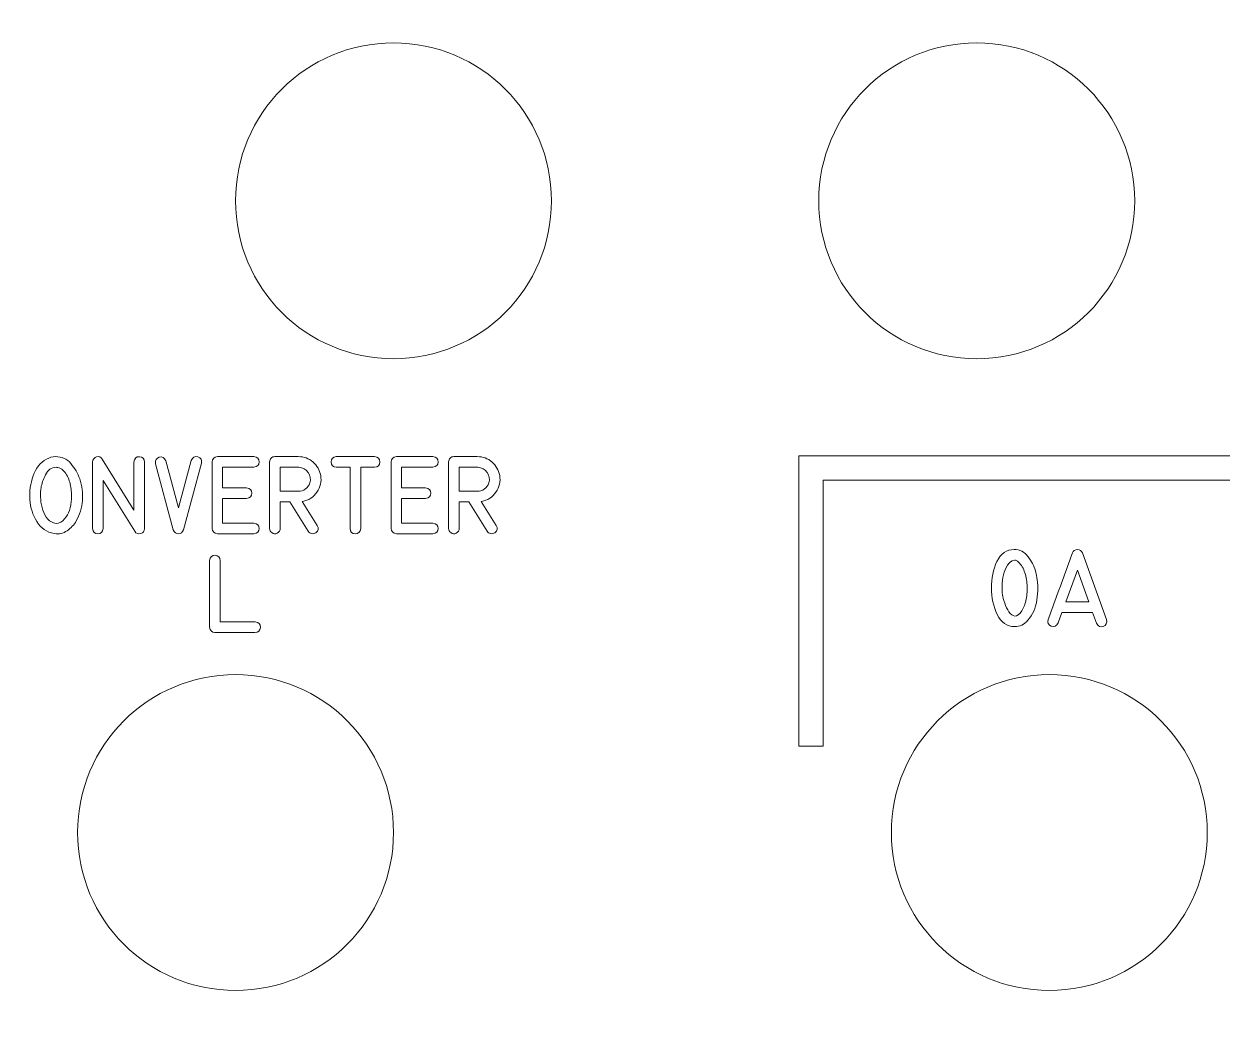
# Model space of a CAD drawing. Header units: millimetres. Extents: x -72 to 72, y -123 to 123.
# Drawn here: x -39.21 to 10.09, y -66.82 to -25.7 of the extents above; entities that cross this region are included whole.
import ezdxf

# ---------------------------------------------------------------- set-up
doc = ezdxf.new("R2010")
doc.units = ezdxf.units.MM
doc.header["$MEASUREMENT"] = 0
doc.layers.add('Layer 1', color=7, linetype='Continuous')

msp = doc.modelspace()

# ---------------------------------------------------------------- linework, layer by layer
at = {"layer": 'Layer 1', "color": 250, "lineweight": 9}
for centre in [(-24, -32.975), (0, -32.975), (-30.5, -58.975), (2.9853, -58.975)]:
    msp.add_ellipse(centre, major_axis=(0, 6.5), ratio=1, dxfattribs=at)
at = {"layer": 'Layer 1', "lineweight": 9}
msp.add_open_spline([(70.725, 123.025), (70.725, 123.025), (-70.725, 123.025), (-70.725, 123.025), (-70.725, 123.025), (-71.1231, 123.0247), (-71.5047, 122.8663), (-71.786, 122.5847), (-71.786, 122.5847), (-72.0673, 122.303), (-72.2252, 121.923), (-72.225, 121.525), (-72.225, 121.525), (-72.225, 121.525), (-72.225, 117.0375), (-72.225, 117.0375), (-72.225, 117.0375), (-72.2247, 116.6394), (-72.0664, 116.2577), (-71.7847, 115.9764), (-71.7847, 115.9764), (-71.503, 115.6951), (-71.1231, 115.5372), (-70.725, 115.5375), (-70.725, 115.5375), (-70.725, 115.5375), (-68.2625, 115.5375), (-68.2625, 115.5375), (-68.2625, 115.5375), (-66.1189, 115.5375), (-64.1381, 114.3939), (-63.0663, 112.5375), (-63.0663, 112.5375), (-61.9945, 110.6811), (-61.9945, 108.3939), (-63.0663, 106.5375), (-63.0663, 106.5375), (-64.1381, 104.6811), (-66.1189, 103.5375), (-68.2625, 103.5375), (-68.2625, 103.5375), (-68.2625, 103.5375), (-70.725, 103.5375), (-70.725, 103.5375), (-70.725, 103.5375), (-71.1231, 103.5372), (-71.5047, 103.3788), (-71.786, 103.0972), (-71.786, 103.0972), (-72.0673, 102.8155), (-72.2252, 102.4355), (-72.225, 102.0375), (-72.225, 102.0375), (-72.225, 102.0375), (-72.225, 50.3625), (-72.225, 50.3625), (-72.225, 50.3625), (-72.2247, 49.9644), (-72.0664, 49.5827), (-71.7847, 49.3014), (-71.7847, 49.3014), (-71.503, 49.0201), (-71.1231, 48.8622), (-70.725, 48.8625), (-70.725, 48.8625), (-70.725, 48.8625), (-68.2625, 48.8625), (-68.2625, 48.8625), (-68.2625, 48.8625), (-66.1189, 48.8625), (-64.1381, 47.7189), (-63.0663, 45.8625), (-63.0663, 45.8625), (-61.9945, 44.0061), (-61.9945, 41.7189), (-63.0663, 39.8625), (-63.0663, 39.8625), (-64.1381, 38.0061), (-66.1189, 36.8625), (-68.2625, 36.8625), (-68.2625, 36.8625), (-68.2625, 36.8625), (-70.725, 36.8625), (-70.725, 36.8625), (-70.725, 36.8625), (-71.1231, 36.8622), (-71.5047, 36.7038), (-71.786, 36.4222), (-71.786, 36.4222), (-72.0673, 36.1405), (-72.2252, 35.7605), (-72.225, 35.3625), (-72.225, 35.3625), (-72.225, 35.3625), (-72.225, -35.3625), (-72.225, -35.3625), (-72.225, -35.3625), (-72.2247, -35.7606), (-72.0664, -36.1423), (-71.7847, -36.4236), (-71.7847, -36.4236), (-71.503, -36.7049), (-71.1231, -36.8628), (-70.725, -36.8625), (-70.725, -36.8625), (-70.725, -36.8625), (-68.2625, -36.8625), (-68.2625, -36.8625), (-68.2625, -36.8625), (-66.1189, -36.8625), (-64.1381, -38.0061), (-63.0663, -39.8625), (-63.0663, -39.8625), (-61.9945, -41.7189), (-61.9945, -44.0061), (-63.0663, -45.8625), (-63.0663, -45.8625), (-64.1381, -47.7189), (-66.1189, -48.8625), (-68.2625, -48.8625), (-68.2625, -48.8625), (-68.2625, -48.8625), (-70.725, -48.8625), (-70.725, -48.8625), (-70.725, -48.8625), (-71.1231, -48.8628), (-71.5047, -49.0212), (-71.786, -49.3028), (-71.786, -49.3028), (-72.0673, -49.5845), (-72.2252, -49.9645), (-72.225, -50.3625), (-72.225, -50.3625), (-72.225, -50.3625), (-72.225, -102.0375), (-72.225, -102.0375), (-72.225, -102.0375), (-72.2247, -102.4356), (-72.0664, -102.8173), (-71.7847, -103.0986), (-71.7847, -103.0986), (-71.503, -103.3799), (-71.1231, -103.5378), (-70.725, -103.5375), (-70.725, -103.5375), (-70.725, -103.5375), (-68.2625, -103.5375), (-68.2625, -103.5375), (-68.2625, -103.5375), (-66.1189, -103.5375), (-64.1381, -104.6811), (-63.0663, -106.5375), (-63.0663, -106.5375), (-61.9945, -108.3939), (-61.9945, -110.6811), (-63.0663, -112.5375), (-63.0663, -112.5375), (-64.1381, -114.3939), (-66.1189, -115.5375), (-68.2625, -115.5375), (-68.2625, -115.5375), (-68.2625, -115.5375), (-70.725, -115.5375), (-70.725, -115.5375), (-70.725, -115.5375), (-71.1231, -115.5378), (-71.5047, -115.6962), (-71.786, -115.9778), (-71.786, -115.9778), (-72.0673, -116.2595), (-72.2252, -116.6395), (-72.225, -117.0375), (-72.225, -117.0375), (-72.225, -117.0375), (-72.225, -121.525), (-72.225, -121.525), (-72.225, -121.525), (-72.2247, -121.9231), (-72.0664, -122.3048), (-71.7847, -122.5861), (-71.7847, -122.5861), (-71.503, -122.8674), (-71.1231, -123.0253), (-70.725, -123.025), (-70.725, -123.025), (-70.725, -123.025), (70.725, -123.025), (70.725, -123.025), (70.725, -123.025), (71.1231, -123.0248), (71.5048, -122.8664), (71.7861, -122.5847), (71.7861, -122.5847), (72.0674, -122.3031), (72.2253, -121.9231), (72.225, -121.525), (72.225, -121.525), (72.225, -121.525), (72.225, -117.0375), (72.225, -117.0375), (72.225, -117.0375), (72.2248, -116.6395), (72.0664, -116.2578), (71.7847, -115.9765), (71.7847, -115.9765), (71.5031, -115.6952), (71.1231, -115.5373), (70.725, -115.5375), (70.725, -115.5375), (70.725, -115.5375), (68.2625, -115.5375), (68.2625, -115.5375), (68.2625, -115.5375), (66.1189, -115.5375), (64.1382, -114.3939), (63.0664, -112.5375), (63.0664, -112.5375), (61.9946, -110.6811), (61.9946, -108.3939), (63.0664, -106.5375), (63.0664, -106.5375), (64.1382, -104.6811), (66.1189, -103.5375), (68.2625, -103.5375), (68.2625, -103.5375), (68.2625, -103.5375), (70.725, -103.5375), (70.725, -103.5375), (70.725, -103.5375), (71.1231, -103.5373), (71.5048, -103.3789), (71.7861, -103.0972), (71.7861, -103.0972), (72.0674, -102.8156), (72.2253, -102.4356), (72.225, -102.0375), (72.225, -102.0375), (72.225, -102.0375), (72.225, -50.3625), (72.225, -50.3625), (72.225, -50.3625), (72.2248, -49.9645), (72.0664, -49.5828), (71.7847, -49.3015), (71.7847, -49.3015), (71.5031, -49.0202), (71.1231, -48.8623), (70.725, -48.8625), (70.725, -48.8625), (70.725, -48.8625), (68.2625, -48.8625), (68.2625, -48.8625), (68.2625, -48.8625), (66.1189, -48.8625), (64.1382, -47.7189), (63.0664, -45.8625), (63.0664, -45.8625), (61.9946, -44.0061), (61.9946, -41.7189), (63.0664, -39.8625), (63.0664, -39.8625), (64.1382, -38.0061), (66.1189, -36.8625), (68.2625, -36.8625), (68.2625, -36.8625), (68.2625, -36.8625), (70.725, -36.8625), (70.725, -36.8625), (70.725, -36.8625), (71.1231, -36.8623), (71.5048, -36.7039), (71.7861, -36.4222), (71.7861, -36.4222), (72.0674, -36.1406), (72.2253, -35.7606), (72.225, -35.3625), (72.225, -35.3625), (72.225, -35.3625), (72.225, 35.3625), (72.225, 35.3625), (72.225, 35.3625), (72.2248, 35.7605), (72.0664, 36.1422), (71.7847, 36.4235), (71.7847, 36.4235), (71.5031, 36.7048), (71.1231, 36.8627), (70.725, 36.8625), (70.725, 36.8625), (70.725, 36.8625), (68.2625, 36.8625), (68.2625, 36.8625), (68.2625, 36.8625), (66.1189, 36.8625), (64.1382, 38.0061), (63.0664, 39.8625), (63.0664, 39.8625), (61.9946, 41.7189), (61.9946, 44.0061), (63.0664, 45.8625), (63.0664, 45.8625), (64.1382, 47.7189), (66.1189, 48.8625), (68.2625, 48.8625), (68.2625, 48.8625), (68.2625, 48.8625), (70.725, 48.8625), (70.725, 48.8625), (70.725, 48.8625), (71.1231, 48.8627), (71.5048, 49.0211), (71.7861, 49.3028), (71.7861, 49.3028), (72.0674, 49.5844), (72.2253, 49.9644), (72.225, 50.3625), (72.225, 50.3625), (72.225, 50.3625), (72.225, 102.0375), (72.225, 102.0375), (72.225, 102.0375), (72.2248, 102.4355), (72.0664, 102.8172), (71.7847, 103.0985), (71.7847, 103.0985), (71.5031, 103.3798), (71.1231, 103.5377), (70.725, 103.5375), (70.725, 103.5375), (70.725, 103.5375), (68.2625, 103.5375), (68.2625, 103.5375), (68.2625, 103.5375), (66.1189, 103.5375), (64.1382, 104.6811), (63.0664, 106.5375), (63.0664, 106.5375), (61.9946, 108.3939), (61.9946, 110.6811), (63.0664, 112.5375), (63.0664, 112.5375), (64.1382, 114.3939), (66.1189, 115.5375), (68.2625, 115.5375), (68.2625, 115.5375), (68.2625, 115.5375), (70.725, 115.5375), (70.725, 115.5375), (70.725, 115.5375), (71.1231, 115.5377), (71.5048, 115.6961), (71.7861, 115.9778), (71.7861, 115.9778), (72.0674, 116.2594), (72.2253, 116.6394), (72.225, 117.0375), (72.225, 117.0375), (72.225, 117.0375), (72.225, 121.525), (72.225, 121.525), (72.225, 121.525), (72.2248, 121.923), (72.0664, 122.3047), (71.7847, 122.586), (71.7847, 122.586), (71.5031, 122.8673), (71.1231, 123.0252), (70.725, 123.025)], degree=3, knots=[0, 0, 0, 0, 0.0107527, 0.0107527, 0.0107527, 0.0107527, 0.0215054, 0.0215054, 0.0215054, 0.0215054, 0.0322581, 0.0322581, 0.0322581, 0.0322581, 0.0430108, 0.0430108, 0.0430108, 0.0430108, 0.0537634, 0.0537634, 0.0537634, 0.0537634, 0.0645161, 0.0645161, 0.0645161, 0.0645161, 0.0752688, 0.0752688, 0.0752688, 0.0752688, 0.0860215, 0.0860215, 0.0860215, 0.0860215, 0.0967742, 0.0967742, 0.0967742, 0.0967742, 0.1075269, 0.1075269, 0.1075269, 0.1075269, 0.1182796, 0.1182796, 0.1182796, 0.1182796, 0.1290323, 0.1290323, 0.1290323, 0.1290323, 0.1397849, 0.1397849, 0.1397849, 0.1397849, 0.1505376, 0.1505376, 0.1505376, 0.1505376, 0.1612903, 0.1612903, 0.1612903, 0.1612903, 0.172043, 0.172043, 0.172043, 0.172043, 0.1827957, 0.1827957, 0.1827957, 0.1827957, 0.1935484, 0.1935484, 0.1935484, 0.1935484, 0.2043011, 0.2043011, 0.2043011, 0.2043011, 0.2150538, 0.2150538, 0.2150538, 0.2150538, 0.2258065, 0.2258065, 0.2258065, 0.2258065, 0.2365591, 0.2365591, 0.2365591, 0.2365591, 0.2473118, 0.2473118, 0.2473118, 0.2473118, 0.2580645, 0.2580645, 0.2580645, 0.2580645, 0.2688172, 0.2688172, 0.2688172, 0.2688172, 0.2795699, 0.2795699, 0.2795699, 0.2795699, 0.2903226, 0.2903226, 0.2903226, 0.2903226, 0.3010753, 0.3010753, 0.3010753, 0.3010753, 0.311828, 0.311828, 0.311828, 0.311828, 0.3225806, 0.3225806, 0.3225806, 0.3225806, 0.3333333, 0.3333333, 0.3333333, 0.3333333, 0.344086, 0.344086, 0.344086, 0.344086, 0.3548387, 0.3548387, 0.3548387, 0.3548387, 0.3655914, 0.3655914, 0.3655914, 0.3655914, 0.3763441, 0.3763441, 0.3763441, 0.3763441, 0.3870968, 0.3870968, 0.3870968, 0.3870968, 0.3978495, 0.3978495, 0.3978495, 0.3978495, 0.4086022, 0.4086022, 0.4086022, 0.4086022, 0.4193548, 0.4193548, 0.4193548, 0.4193548, 0.4301075, 0.4301075, 0.4301075, 0.4301075, 0.4408602, 0.4408602, 0.4408602, 0.4408602, 0.4516129, 0.4516129, 0.4516129, 0.4516129, 0.4623656, 0.4623656, 0.4623656, 0.4623656, 0.4731183, 0.4731183, 0.4731183, 0.4731183, 0.483871, 0.483871, 0.483871, 0.483871, 0.4946237, 0.4946237, 0.4946237, 0.4946237, 0.5053763, 0.5053763, 0.5053763, 0.5053763, 0.516129, 0.516129, 0.516129, 0.516129, 0.5268817, 0.5268817, 0.5268817, 0.5268817, 0.5376344, 0.5376344, 0.5376344, 0.5376344, 0.5483871, 0.5483871, 0.5483871, 0.5483871, 0.5591398, 0.5591398, 0.5591398, 0.5591398, 0.5698925, 0.5698925, 0.5698925, 0.5698925, 0.5806452, 0.5806452, 0.5806452, 0.5806452, 0.5913978, 0.5913978, 0.5913978, 0.5913978, 0.6021505, 0.6021505, 0.6021505, 0.6021505, 0.6129032, 0.6129032, 0.6129032, 0.6129032, 0.6236559, 0.6236559, 0.6236559, 0.6236559, 0.6344086, 0.6344086, 0.6344086, 0.6344086, 0.6451613, 0.6451613, 0.6451613, 0.6451613, 0.655914, 0.655914, 0.655914, 0.655914, 0.6666667, 0.6666667, 0.6666667, 0.6666667, 0.6774194, 0.6774194, 0.6774194, 0.6774194, 0.688172, 0.688172, 0.688172, 0.688172, 0.6989247, 0.6989247, 0.6989247, 0.6989247, 0.7096774, 0.7096774, 0.7096774, 0.7096774, 0.7204301, 0.7204301, 0.7204301, 0.7204301, 0.7311828, 0.7311828, 0.7311828, 0.7311828, 0.7419355, 0.7419355, 0.7419355, 0.7419355, 0.7526882, 0.7526882, 0.7526882, 0.7526882, 0.7634409, 0.7634409, 0.7634409, 0.7634409, 0.7741935, 0.7741935, 0.7741935, 0.7741935, 0.7849462, 0.7849462, 0.7849462, 0.7849462, 0.7956989, 0.7956989, 0.7956989, 0.7956989, 0.8064516, 0.8064516, 0.8064516, 0.8064516, 0.8172043, 0.8172043, 0.8172043, 0.8172043, 0.827957, 0.827957, 0.827957, 0.827957, 0.8387097, 0.8387097, 0.8387097, 0.8387097, 0.8494624, 0.8494624, 0.8494624, 0.8494624, 0.8602151, 0.8602151, 0.8602151, 0.8602151, 0.8709677, 0.8709677, 0.8709677, 0.8709677, 0.8817204, 0.8817204, 0.8817204, 0.8817204, 0.8924731, 0.8924731, 0.8924731, 0.8924731, 0.9032258, 0.9032258, 0.9032258, 0.9032258, 0.9139785, 0.9139785, 0.9139785, 0.9139785, 0.9247312, 0.9247312, 0.9247312, 0.9247312, 0.9354839, 0.9354839, 0.9354839, 0.9354839, 0.9462366, 0.9462366, 0.9462366, 0.9462366, 0.9569892, 0.9569892, 0.9569892, 0.9569892, 0.9677419, 0.9677419, 0.9677419, 0.9677419, 0.9784946, 0.9784946, 0.9784946, 0.9784946, 1, 1, 1, 1], dxfattribs=at)
at = {"layer": 'Layer 1', "color": 240, "lineweight": 9}
for points, knots in [([(-36.9079, -44.4157), (-36.8132, -44.702), (-36.7772, -44.9989), (-36.8005, -45.3069), (-36.8005, -45.3069), (-36.8238, -45.6148), (-36.9085, -45.8958), (-37.054, -46.1503), (-37.054, -46.1503), (-37.1461, -46.3086), (-37.2715, -46.443), (-37.4308, -46.5536), (-37.4308, -46.5536), (-37.59, -46.6642), (-37.7657, -46.7028), (-37.9578, -46.6695), (-37.9578, -46.6695), (-38.2711, -46.615), (-38.5108, -46.4514), (-38.6769, -46.18), (-38.6769, -46.18), (-38.8436, -45.908), (-38.9389, -45.6053), (-38.9632, -45.2719), (-38.9632, -45.2719), (-38.9876, -44.9386), (-38.9426, -44.6142), (-38.8283, -44.2977), (-38.8283, -44.2977), (-38.714, -43.9813), (-38.5319, -43.7516), (-38.2817, -43.6077), (-38.2817, -43.6077), (-38.1599, -43.5373), (-38.0319, -43.5024), (-37.8991, -43.5024), (-37.8991, -43.5024), (-37.6445, -43.5024), (-37.4371, -43.5982), (-37.2757, -43.7897), (-37.2757, -43.7897), (-37.1143, -43.9818), (-36.9921, -44.1903), (-36.9079, -44.4157)], [0, 0, 0, 0, 0.0833333, 0.0833333, 0.0833333, 0.0833333, 0.1666667, 0.1666667, 0.1666667, 0.1666667, 0.25, 0.25, 0.25, 0.25, 0.3333333, 0.3333333, 0.3333333, 0.3333333, 0.4166667, 0.4166667, 0.4166667, 0.4166667, 0.5, 0.5, 0.5, 0.5, 0.5833333, 0.5833333, 0.5833333, 0.5833333, 0.6666667, 0.6666667, 0.6666667, 0.6666667, 0.75, 0.75, 0.75, 0.75, 0.8333333, 0.8333333, 0.8333333, 0.8333333, 1, 1, 1, 1]), ([(-34.2431, -46.4636), (-34.2431, -46.5721), (-34.2955, -46.6409), (-34.4003, -46.6705), (-34.4003, -46.6705), (-34.5056, -46.6996), (-34.5865, -46.6689), (-34.6447, -46.5779), (-34.6447, -46.5779), (-34.6447, -46.5779), (-35.947, -44.4898), (-35.947, -44.4898), (-35.947, -44.4898), (-35.947, -44.4898), (-35.947, -46.4636), (-35.947, -46.4636), (-35.947, -46.4636), (-35.9698, -46.6081), (-36.0428, -46.6806), (-36.1661, -46.6806), (-36.1661, -46.6806), (-36.2899, -46.6806), (-36.3624, -46.6081), (-36.3841, -46.4636), (-36.3841, -46.4636), (-36.3841, -46.4636), (-36.3841, -43.7257), (-36.3841, -43.7257), (-36.3841, -43.7257), (-36.3688, -43.6183), (-36.3137, -43.5474), (-36.219, -43.513), (-36.219, -43.513), (-36.1243, -43.4791), (-36.0454, -43.5114), (-35.9825, -43.6093), (-35.9825, -43.6093), (-35.9825, -43.6093), (-34.6802, -45.7006), (-34.6802, -45.7006), (-34.6802, -45.7006), (-34.6802, -45.7006), (-34.6802, -43.7257), (-34.6802, -43.7257), (-34.6802, -43.7257), (-34.6606, -43.5781), (-34.5855, -43.5045), (-34.4548, -43.5061), (-34.4548, -43.5061), (-34.3241, -43.5077), (-34.2537, -43.5807), (-34.2431, -43.7257), (-34.2431, -43.7257), (-34.2431, -43.7257), (-34.2431, -46.4636), (-34.2431, -46.4636)], [0, 0, 0, 0, 0.0666667, 0.0666667, 0.0666667, 0.0666667, 0.1333333, 0.1333333, 0.1333333, 0.1333333, 0.2, 0.2, 0.2, 0.2, 0.2666667, 0.2666667, 0.2666667, 0.2666667, 0.3333333, 0.3333333, 0.3333333, 0.3333333, 0.4, 0.4, 0.4, 0.4, 0.4666667, 0.4666667, 0.4666667, 0.4666667, 0.5333333, 0.5333333, 0.5333333, 0.5333333, 0.6, 0.6, 0.6, 0.6, 0.6666667, 0.6666667, 0.6666667, 0.6666667, 0.7333333, 0.7333333, 0.7333333, 0.7333333, 0.8, 0.8, 0.8, 0.8, 0.8666667, 0.8666667, 0.8666667, 0.8666667, 1, 1, 1, 1]), ([(-33.7949, -43.7956), (-33.8145, -43.6484), (-33.7621, -43.5585), (-33.6378, -43.5257), (-33.6378, -43.5257), (-33.5129, -43.4923), (-33.4245, -43.5447), (-33.3716, -43.6823), (-33.3716, -43.6823), (-33.3716, -43.6823), (-32.8493, -45.6169), (-32.8493, -45.6169), (-32.8493, -45.6169), (-32.8493, -45.6169), (-32.3238, -43.6638), (-32.3238, -43.6638), (-32.3238, -43.6638), (-32.2709, -43.5241), (-32.1799, -43.4733), (-32.0508, -43.5109), (-32.0508, -43.5109), (-31.9217, -43.5484), (-31.8719, -43.6373), (-31.9021, -43.777), (-31.9021, -43.777), (-31.9021, -43.777), (-32.6398, -46.516), (-32.6398, -46.516), (-32.6398, -46.516), (-32.6816, -46.6224), (-32.7503, -46.6763), (-32.8477, -46.6769), (-32.8477, -46.6769), (-32.9451, -46.6774), (-33.0155, -46.6255), (-33.0599, -46.5224), (-33.0599, -46.5224), (-33.0599, -46.5224), (-33.7949, -43.7956), (-33.7949, -43.7956)], [0, 0, 0, 0, 0.0909091, 0.0909091, 0.0909091, 0.0909091, 0.1818182, 0.1818182, 0.1818182, 0.1818182, 0.2727273, 0.2727273, 0.2727273, 0.2727273, 0.3636364, 0.3636364, 0.3636364, 0.3636364, 0.4545455, 0.4545455, 0.4545455, 0.4545455, 0.5454545, 0.5454545, 0.5454545, 0.5454545, 0.6363636, 0.6363636, 0.6363636, 0.6363636, 0.7272727, 0.7272727, 0.7272727, 0.7272727, 0.8181818, 0.8181818, 0.8181818, 0.8181818, 1, 1, 1, 1]), ([(-29.7457, -43.9347), (-29.7457, -43.9347), (-31.0311, -43.9347), (-31.0311, -43.9347), (-31.0311, -43.9347), (-31.0311, -43.9347), (-31.0311, -44.783), (-31.0311, -44.783), (-31.0311, -44.783), (-31.0311, -44.783), (-30.0511, -44.783), (-30.0511, -44.783), (-30.0511, -44.783), (-29.9045, -44.8047), (-29.8315, -44.8782), (-29.832, -45.0036), (-29.832, -45.0036), (-29.8325, -45.1296), (-29.9056, -45.2026), (-30.0511, -45.2232), (-30.0511, -45.2232), (-30.0511, -45.2232), (-31.0311, -45.2232), (-31.0311, -45.2232), (-31.0311, -45.2232), (-31.0311, -45.2232), (-31.0311, -46.2419), (-31.0311, -46.2419), (-31.0311, -46.2419), (-31.0311, -46.2419), (-29.7457, -46.2419), (-29.7457, -46.2419), (-29.7457, -46.2419), (-29.6002, -46.2636), (-29.5272, -46.3361), (-29.5272, -46.4604), (-29.5272, -46.4604), (-29.5272, -46.5843), (-29.6002, -46.6568), (-29.7457, -46.6774), (-29.7457, -46.6774), (-29.7457, -46.6774), (-31.2465, -46.6774), (-31.2465, -46.6774), (-31.2465, -46.6774), (-31.3756, -46.661), (-31.4491, -46.5874), (-31.4666, -46.4573), (-31.4666, -46.4573), (-31.4666, -46.4573), (-31.4666, -43.7194), (-31.4666, -43.7194), (-31.4666, -43.7194), (-31.447, -43.5828), (-31.3735, -43.5109), (-31.2465, -43.5024), (-31.2465, -43.5024), (-31.2465, -43.5024), (-29.7457, -43.5024), (-29.7457, -43.5024), (-29.7457, -43.5024), (-29.6002, -43.5135), (-29.5272, -43.5865), (-29.5277, -43.7204), (-29.5277, -43.7204), (-29.5283, -43.8543), (-29.6013, -43.9257), (-29.7457, -43.9347)], [0, 0, 0, 0, 0.0555556, 0.0555556, 0.0555556, 0.0555556, 0.1111111, 0.1111111, 0.1111111, 0.1111111, 0.1666667, 0.1666667, 0.1666667, 0.1666667, 0.2222222, 0.2222222, 0.2222222, 0.2222222, 0.2777778, 0.2777778, 0.2777778, 0.2777778, 0.3333333, 0.3333333, 0.3333333, 0.3333333, 0.3888889, 0.3888889, 0.3888889, 0.3888889, 0.4444444, 0.4444444, 0.4444444, 0.4444444, 0.5, 0.5, 0.5, 0.5, 0.5555556, 0.5555556, 0.5555556, 0.5555556, 0.6111111, 0.6111111, 0.6111111, 0.6111111, 0.6666667, 0.6666667, 0.6666667, 0.6666667, 0.7222222, 0.7222222, 0.7222222, 0.7222222, 0.7777778, 0.7777778, 0.7777778, 0.7777778, 0.8333333, 0.8333333, 0.8333333, 0.8333333, 0.8888889, 0.8888889, 0.8888889, 0.8888889, 1, 1, 1, 1]), ([(-27.1386, -46.3408), (-27.0724, -46.4578), (-27.091, -46.5557), (-27.1941, -46.6356), (-27.1941, -46.6356), (-27.2439, -46.6705), (-27.301, -46.6827), (-27.3656, -46.671), (-27.3656, -46.671), (-27.4302, -46.6599), (-27.4772, -46.6277), (-27.5074, -46.5753), (-27.5074, -46.5753), (-27.5074, -46.5753), (-28.2715, -45.3672), (-28.2715, -45.3672), (-28.2715, -45.3672), (-28.2715, -45.3672), (-28.6594, -45.3672), (-28.6594, -45.3672), (-28.6594, -45.3672), (-28.6594, -45.3672), (-28.6594, -46.4589), (-28.6594, -46.4589), (-28.6594, -46.4589), (-28.6594, -46.5488), (-28.7002, -46.6134), (-28.7816, -46.6536), (-28.7816, -46.6536), (-28.8637, -46.6933), (-28.9399, -46.6859), (-29.0113, -46.6308), (-29.0113, -46.6308), (-29.0679, -46.5885), (-29.0965, -46.5313), (-29.0965, -46.4589), (-29.0965, -46.4589), (-29.0965, -46.4589), (-29.0965, -43.7194), (-29.0965, -43.7194), (-29.0965, -43.7194), (-29.0965, -43.6596), (-29.0753, -43.6082), (-29.0335, -43.5659), (-29.0335, -43.5659), (-28.9917, -43.5236), (-28.9404, -43.5024), (-28.8795, -43.5024), (-28.8795, -43.5024), (-28.8795, -43.5024), (-27.917, -43.5024), (-27.917, -43.5024), (-27.917, -43.5024), (-27.6852, -43.5024), (-27.4841, -43.576), (-27.3137, -43.7231), (-27.3137, -43.7231), (-27.1433, -43.8707), (-27.037, -44.0575), (-26.9957, -44.284), (-26.9957, -44.284), (-26.9523, -44.5269), (-27.0036, -44.7539), (-27.1502, -44.965), (-27.1502, -44.965), (-27.2963, -45.1767), (-27.4905, -45.3047), (-27.7323, -45.3502), (-27.7323, -45.3502), (-27.7323, -45.3502), (-27.7619, -45.355), (-27.7619, -45.355), (-27.7619, -45.355), (-27.7619, -45.355), (-27.1386, -46.3408), (-27.1386, -46.3408)], [0, 0, 0, 0, 0.05, 0.05, 0.05, 0.05, 0.1, 0.1, 0.1, 0.1, 0.15, 0.15, 0.15, 0.15, 0.2, 0.2, 0.2, 0.2, 0.25, 0.25, 0.25, 0.25, 0.3, 0.3, 0.3, 0.3, 0.35, 0.35, 0.35, 0.35, 0.4, 0.4, 0.4, 0.4, 0.45, 0.45, 0.45, 0.45, 0.5, 0.5, 0.5, 0.5, 0.55, 0.55, 0.55, 0.55, 0.6, 0.6, 0.6, 0.6, 0.65, 0.65, 0.65, 0.65, 0.7, 0.7, 0.7, 0.7, 0.75, 0.75, 0.75, 0.75, 0.8, 0.8, 0.8, 0.8, 0.85, 0.85, 0.85, 0.85, 0.9, 0.9, 0.9, 0.9, 1, 1, 1, 1]), ([(-25.7839, -46.4604), (-25.7839, -46.4604), (-25.7839, -43.9395), (-25.7839, -43.9395), (-25.7839, -43.9395), (-25.7839, -43.9395), (-26.3527, -43.9395), (-26.3527, -43.9395), (-26.3527, -43.9395), (-26.4972, -43.9284), (-26.5697, -43.8554), (-26.5692, -43.722), (-26.5692, -43.722), (-26.5686, -43.5881), (-26.4961, -43.5146), (-26.3527, -43.5024), (-26.3527, -43.5024), (-26.3527, -43.5024), (-24.779, -43.5024), (-24.779, -43.5024), (-24.779, -43.5024), (-24.6367, -43.5135), (-24.5647, -43.5871), (-24.5642, -43.722), (-24.5642, -43.722), (-24.5636, -43.8564), (-24.6356, -43.9294), (-24.779, -43.9395), (-24.779, -43.9395), (-24.779, -43.9395), (-25.3463, -43.9395), (-25.3463, -43.9395), (-25.3463, -43.9395), (-25.3463, -43.9395), (-25.3463, -46.4604), (-25.3463, -46.4604), (-25.3463, -46.4604), (-25.3701, -46.607), (-25.4463, -46.6795), (-25.5754, -46.6774), (-25.5754, -46.6774), (-25.704, -46.6753), (-25.7733, -46.6028), (-25.7839, -46.4604)], [0, 0, 0, 0, 0.0833333, 0.0833333, 0.0833333, 0.0833333, 0.1666667, 0.1666667, 0.1666667, 0.1666667, 0.25, 0.25, 0.25, 0.25, 0.3333333, 0.3333333, 0.3333333, 0.3333333, 0.4166667, 0.4166667, 0.4166667, 0.4166667, 0.5, 0.5, 0.5, 0.5, 0.5833333, 0.5833333, 0.5833333, 0.5833333, 0.6666667, 0.6666667, 0.6666667, 0.6666667, 0.75, 0.75, 0.75, 0.75, 0.8333333, 0.8333333, 0.8333333, 0.8333333, 1, 1, 1, 1]), ([(-22.3808, -43.9347), (-22.3808, -43.9347), (-23.6662, -43.9347), (-23.6662, -43.9347), (-23.6662, -43.9347), (-23.6662, -43.9347), (-23.6662, -44.783), (-23.6662, -44.783), (-23.6662, -44.783), (-23.6662, -44.783), (-22.6862, -44.783), (-22.6862, -44.783), (-22.6862, -44.783), (-22.5396, -44.8047), (-22.4666, -44.8782), (-22.4671, -45.0036), (-22.4671, -45.0036), (-22.4676, -45.1296), (-22.5407, -45.2026), (-22.6862, -45.2232), (-22.6862, -45.2232), (-22.6862, -45.2232), (-23.6662, -45.2232), (-23.6662, -45.2232), (-23.6662, -45.2232), (-23.6662, -45.2232), (-23.6662, -46.2419), (-23.6662, -46.2419), (-23.6662, -46.2419), (-23.6662, -46.2419), (-22.3808, -46.2419), (-22.3808, -46.2419), (-22.3808, -46.2419), (-22.2353, -46.2636), (-22.1623, -46.3361), (-22.1623, -46.4604), (-22.1623, -46.4604), (-22.1623, -46.5843), (-22.2353, -46.6568), (-22.3808, -46.6774), (-22.3808, -46.6774), (-22.3808, -46.6774), (-23.8816, -46.6774), (-23.8816, -46.6774), (-23.8816, -46.6774), (-24.0107, -46.661), (-24.0842, -46.5874), (-24.1017, -46.4573), (-24.1017, -46.4573), (-24.1017, -46.4573), (-24.1017, -43.7194), (-24.1017, -43.7194), (-24.1017, -43.7194), (-24.0821, -43.5828), (-24.0086, -43.5109), (-23.8816, -43.5024), (-23.8816, -43.5024), (-23.8816, -43.5024), (-22.3808, -43.5024), (-22.3808, -43.5024), (-22.3808, -43.5024), (-22.2353, -43.5135), (-22.1623, -43.5865), (-22.1628, -43.7204), (-22.1628, -43.7204), (-22.1634, -43.8543), (-22.2364, -43.9257), (-22.3808, -43.9347)], [0, 0, 0, 0, 0.0555556, 0.0555556, 0.0555556, 0.0555556, 0.1111111, 0.1111111, 0.1111111, 0.1111111, 0.1666667, 0.1666667, 0.1666667, 0.1666667, 0.2222222, 0.2222222, 0.2222222, 0.2222222, 0.2777778, 0.2777778, 0.2777778, 0.2777778, 0.3333333, 0.3333333, 0.3333333, 0.3333333, 0.3888889, 0.3888889, 0.3888889, 0.3888889, 0.4444444, 0.4444444, 0.4444444, 0.4444444, 0.5, 0.5, 0.5, 0.5, 0.5555556, 0.5555556, 0.5555556, 0.5555556, 0.6111111, 0.6111111, 0.6111111, 0.6111111, 0.6666667, 0.6666667, 0.6666667, 0.6666667, 0.7222222, 0.7222222, 0.7222222, 0.7222222, 0.7777778, 0.7777778, 0.7777778, 0.7777778, 0.8333333, 0.8333333, 0.8333333, 0.8333333, 0.8888889, 0.8888889, 0.8888889, 0.8888889, 1, 1, 1, 1]), ([(-19.7737, -46.3408), (-19.7075, -46.4578), (-19.7261, -46.5557), (-19.8292, -46.6356), (-19.8292, -46.6356), (-19.879, -46.6705), (-19.9361, -46.6827), (-20.0007, -46.671), (-20.0007, -46.671), (-20.0653, -46.6599), (-20.1123, -46.6277), (-20.1425, -46.5753), (-20.1425, -46.5753), (-20.1425, -46.5753), (-20.9066, -45.3672), (-20.9066, -45.3672), (-20.9066, -45.3672), (-20.9066, -45.3672), (-21.2945, -45.3672), (-21.2945, -45.3672), (-21.2945, -45.3672), (-21.2945, -45.3672), (-21.2945, -46.4589), (-21.2945, -46.4589), (-21.2945, -46.4589), (-21.2945, -46.5488), (-21.3353, -46.6134), (-21.4167, -46.6536), (-21.4167, -46.6536), (-21.4988, -46.6933), (-21.575, -46.6859), (-21.6464, -46.6308), (-21.6464, -46.6308), (-21.703, -46.5885), (-21.7316, -46.5313), (-21.7316, -46.4589), (-21.7316, -46.4589), (-21.7316, -46.4589), (-21.7316, -43.7194), (-21.7316, -43.7194), (-21.7316, -43.7194), (-21.7316, -43.6596), (-21.7104, -43.6082), (-21.6686, -43.5659), (-21.6686, -43.5659), (-21.6268, -43.5236), (-21.5755, -43.5024), (-21.5146, -43.5024), (-21.5146, -43.5024), (-21.5146, -43.5024), (-20.5521, -43.5024), (-20.5521, -43.5024), (-20.5521, -43.5024), (-20.3203, -43.5024), (-20.1192, -43.576), (-19.9488, -43.7231), (-19.9488, -43.7231), (-19.7784, -43.8707), (-19.6721, -44.0575), (-19.6308, -44.284), (-19.6308, -44.284), (-19.5874, -44.5269), (-19.6387, -44.7539), (-19.7853, -44.965), (-19.7853, -44.965), (-19.9314, -45.1767), (-20.1256, -45.3047), (-20.3674, -45.3502), (-20.3674, -45.3502), (-20.3674, -45.3502), (-20.397, -45.355), (-20.397, -45.355), (-20.397, -45.355), (-20.397, -45.355), (-19.7737, -46.3408), (-19.7737, -46.3408)], [0, 0, 0, 0, 0.05, 0.05, 0.05, 0.05, 0.1, 0.1, 0.1, 0.1, 0.15, 0.15, 0.15, 0.15, 0.2, 0.2, 0.2, 0.2, 0.25, 0.25, 0.25, 0.25, 0.3, 0.3, 0.3, 0.3, 0.35, 0.35, 0.35, 0.35, 0.4, 0.4, 0.4, 0.4, 0.45, 0.45, 0.45, 0.45, 0.5, 0.5, 0.5, 0.5, 0.55, 0.55, 0.55, 0.55, 0.6, 0.6, 0.6, 0.6, 0.65, 0.65, 0.65, 0.65, 0.7, 0.7, 0.7, 0.7, 0.75, 0.75, 0.75, 0.75, 0.8, 0.8, 0.8, 0.8, 0.85, 0.85, 0.85, 0.85, 0.9, 0.9, 0.9, 0.9, 1, 1, 1, 1]), ([(-7.3147, -44.4751), (-7.3147, -44.4751), (-7.3147, -55.4137), (-7.3147, -55.4137), (-7.3147, -55.4137), (-7.3147, -55.4137), (-6.3147, -55.4137), (-6.3147, -55.4137), (-6.3147, -55.4137), (-6.3147, -55.4137), (-6.3147, -44.4751), (-6.3147, -44.4751), (-6.3147, -44.4751), (-6.3147, -44.4751), (2.4944, -44.4751), (2.4944, -44.4751), (2.4944, -44.4751), (2.4944, -44.4751), (14.1137, -44.4751), (14.1137, -44.4751), (14.1137, -44.4751), (14.1137, -44.4751), (14.1137, -43.4751), (14.1137, -43.4751), (14.1137, -43.4751), (14.1137, -43.4751), (2.4944, -43.4751), (2.4944, -43.4751), (2.4944, -43.4751), (2.4944, -43.4751), (-7.3147, -43.4751), (-7.3147, -43.4751), (-7.3147, -43.4751), (-7.3147, -43.4751), (-7.3147, -44.4751), (-7.3147, -44.4751)], [0, 0, 0, 0, 0.1, 0.1, 0.1, 0.1, 0.2, 0.2, 0.2, 0.2, 0.3, 0.3, 0.3, 0.3, 0.4, 0.4, 0.4, 0.4, 0.5, 0.5, 0.5, 0.5, 0.6, 0.6, 0.6, 0.6, 0.7, 0.7, 0.7, 0.7, 0.8, 0.8, 0.8, 0.8, 1, 1, 1, 1]), ([(-37.8864, -43.9427), (-38.0763, -43.9427), (-38.2203, -44.0448), (-38.3182, -44.2496), (-38.3182, -44.2496), (-38.4161, -44.4544), (-38.4774, -44.629), (-38.5034, -44.7735), (-38.5034, -44.7735), (-38.523, -44.8793), (-38.5304, -45.0068), (-38.5251, -45.1566), (-38.5251, -45.1566), (-38.5198, -45.3063), (-38.4981, -45.4545), (-38.46, -45.6005), (-38.46, -45.6005), (-38.4219, -45.7471), (-38.3642, -45.8789), (-38.288, -45.9958), (-38.288, -45.9958), (-38.2113, -46.1133), (-38.1113, -46.1911), (-37.9874, -46.2292), (-37.9874, -46.2292), (-37.8424, -46.2747), (-37.7176, -46.2461), (-37.6128, -46.1435), (-37.6128, -46.1435), (-37.508, -46.0403), (-37.4286, -45.9313), (-37.3747, -45.8154), (-37.3747, -45.8154), (-37.3202, -45.6963), (-37.2826, -45.5407), (-37.2625, -45.3471), (-37.2625, -45.3471), (-37.2424, -45.1539), (-37.2471, -44.9608), (-37.2762, -44.7682), (-37.2762, -44.7682), (-37.3059, -44.5755), (-37.3635, -44.402), (-37.4493, -44.2475), (-37.4493, -44.2475), (-37.535, -44.0929), (-37.6572, -43.9945), (-37.8149, -43.9522), (-37.8149, -43.9522), (-37.8356, -43.9458), (-37.8594, -43.9427), (-37.8864, -43.9427)], [0, 0, 0, 0, 0.0714286, 0.0714286, 0.0714286, 0.0714286, 0.1428571, 0.1428571, 0.1428571, 0.1428571, 0.2142857, 0.2142857, 0.2142857, 0.2142857, 0.2857143, 0.2857143, 0.2857143, 0.2857143, 0.3571429, 0.3571429, 0.3571429, 0.3571429, 0.4285714, 0.4285714, 0.4285714, 0.4285714, 0.5, 0.5, 0.5, 0.5, 0.5714286, 0.5714286, 0.5714286, 0.5714286, 0.6428571, 0.6428571, 0.6428571, 0.6428571, 0.7142857, 0.7142857, 0.7142857, 0.7142857, 0.7857143, 0.7857143, 0.7857143, 0.7857143, 0.8571429, 0.8571429, 0.8571429, 0.8571429, 1, 1, 1, 1]), ([(-27.917, -44.9317), (-27.8112, -44.9317), (-27.7138, -44.8999), (-27.6244, -44.8354), (-27.6244, -44.8354), (-27.5349, -44.7713), (-27.4751, -44.6877), (-27.4439, -44.5845), (-27.4439, -44.5845), (-27.3952, -44.4253), (-27.4175, -44.2813), (-27.5106, -44.1527), (-27.5106, -44.1527), (-27.6037, -44.0242), (-27.7318, -43.9532), (-27.8948, -43.9395), (-27.8948, -43.9395), (-27.8948, -43.9395), (-28.6594, -43.9395), (-28.6594, -43.9395), (-28.6594, -43.9395), (-28.6594, -43.9395), (-28.6594, -44.9317), (-28.6594, -44.9317), (-28.6594, -44.9317), (-28.6594, -44.9317), (-27.917, -44.9317), (-27.917, -44.9317)], [0, 0, 0, 0, 0.125, 0.125, 0.125, 0.125, 0.25, 0.25, 0.25, 0.25, 0.375, 0.375, 0.375, 0.375, 0.5, 0.5, 0.5, 0.5, 0.625, 0.625, 0.625, 0.625, 0.75, 0.75, 0.75, 0.75, 1, 1, 1, 1]), ([(-20.5521, -44.9317), (-20.4463, -44.9317), (-20.3489, -44.8999), (-20.2595, -44.8354), (-20.2595, -44.8354), (-20.17, -44.7713), (-20.1102, -44.6877), (-20.079, -44.5845), (-20.079, -44.5845), (-20.0303, -44.4253), (-20.0526, -44.2813), (-20.1457, -44.1527), (-20.1457, -44.1527), (-20.2388, -44.0242), (-20.3669, -43.9532), (-20.5299, -43.9395), (-20.5299, -43.9395), (-20.5299, -43.9395), (-21.2945, -43.9395), (-21.2945, -43.9395), (-21.2945, -43.9395), (-21.2945, -43.9395), (-21.2945, -44.9317), (-21.2945, -44.9317), (-21.2945, -44.9317), (-21.2945, -44.9317), (-20.5521, -44.9317), (-20.5521, -44.9317)], [0, 0, 0, 0, 0.125, 0.125, 0.125, 0.125, 0.25, 0.25, 0.25, 0.25, 0.375, 0.375, 0.375, 0.375, 0.5, 0.5, 0.5, 0.5, 0.625, 0.625, 0.625, 0.625, 0.75, 0.75, 0.75, 0.75, 1, 1, 1, 1]), ([(1.5399, -47.3262), (1.7716, -47.3262), (1.9606, -47.4225), (2.1077, -47.6146), (2.1077, -47.6146), (2.2542, -47.8067), (2.3558, -48.0019), (2.413, -48.2004), (2.413, -48.2004), (2.4368, -48.2872), (2.4574, -48.3782), (2.4749, -48.4734), (2.4749, -48.4734), (2.5278, -48.7555), (2.5278, -49.0645), (2.4754, -49.4005), (2.4754, -49.4005), (2.4236, -49.7366), (2.2998, -50.0149), (2.1045, -50.2361), (2.1045, -50.2361), (1.9473, -50.4128), (1.7653, -50.5012), (1.5589, -50.5012), (1.5589, -50.5012), (1.2414, -50.5012), (1.0028, -50.3356), (0.8435, -50.0048), (0.8435, -50.0048), (0.6837, -49.6741), (0.6027, -49.3106), (0.6017, -48.9137), (0.6017, -48.9137), (0.6001, -48.5168), (0.6773, -48.1528), (0.8329, -47.822), (0.8329, -47.822), (0.989, -47.4913), (1.225, -47.3262), (1.5399, -47.3262)], [0, 0, 0, 0, 0.0909091, 0.0909091, 0.0909091, 0.0909091, 0.1818182, 0.1818182, 0.1818182, 0.1818182, 0.2727273, 0.2727273, 0.2727273, 0.2727273, 0.3636364, 0.3636364, 0.3636364, 0.3636364, 0.4545455, 0.4545455, 0.4545455, 0.4545455, 0.5454545, 0.5454545, 0.5454545, 0.5454545, 0.6363636, 0.6363636, 0.6363636, 0.6363636, 0.7272727, 0.7272727, 0.7272727, 0.7272727, 0.8181818, 0.8181818, 0.8181818, 0.8181818, 1, 1, 1, 1]), ([(2.9432, -50.2022), (3.1083, -49.7461), (3.2739, -49.2905), (3.4396, -48.8354), (3.4396, -48.8354), (3.6057, -48.3803), (3.7719, -47.9247), (3.938, -47.4691), (3.938, -47.4691), (3.9724, -47.3749), (4.0402, -47.3273), (4.1412, -47.3262), (4.1412, -47.3262), (4.2428, -47.3251), (4.3111, -47.3728), (4.346, -47.4691), (4.346, -47.4691), (4.346, -47.4691), (5.3398, -50.2096), (5.3398, -50.2096), (5.3398, -50.2096), (5.3705, -50.3557), (5.3261, -50.4493), (5.2065, -50.4917), (5.2065, -50.4917), (5.0863, -50.5345), (4.9943, -50.4906), (4.9286, -50.3615), (4.9286, -50.3615), (4.9286, -50.3615), (4.7694, -49.9181), (4.7694, -49.9181), (4.7694, -49.9181), (4.7694, -49.9181), (3.5057, -49.9181), (3.5057, -49.9181), (3.5057, -49.9181), (3.5057, -49.9181), (3.3507, -50.3509), (3.3507, -50.3509), (3.3507, -50.3509), (3.2845, -50.4811), (3.1903, -50.5234), (3.0686, -50.4784), (3.0686, -50.4784), (2.9464, -50.434), (2.9046, -50.3414), (2.9432, -50.2022)], [0, 0, 0, 0, 0.0769231, 0.0769231, 0.0769231, 0.0769231, 0.1538462, 0.1538462, 0.1538462, 0.1538462, 0.2307692, 0.2307692, 0.2307692, 0.2307692, 0.3076923, 0.3076923, 0.3076923, 0.3076923, 0.3846154, 0.3846154, 0.3846154, 0.3846154, 0.4615385, 0.4615385, 0.4615385, 0.4615385, 0.5384615, 0.5384615, 0.5384615, 0.5384615, 0.6153846, 0.6153846, 0.6153846, 0.6153846, 0.6923077, 0.6923077, 0.6923077, 0.6923077, 0.7692308, 0.7692308, 0.7692308, 0.7692308, 0.8461538, 0.8461538, 0.8461538, 0.8461538, 1, 1, 1, 1]), ([(-31.3454, -50.7413), (-31.4724, -50.7328), (-31.5459, -50.6614), (-31.5655, -50.5259), (-31.5655, -50.5259), (-31.5655, -50.5259), (-31.5655, -47.7848), (-31.5655, -47.7848), (-31.5655, -47.7848), (-31.5438, -47.6361), (-31.4681, -47.5631), (-31.339, -47.5652), (-31.339, -47.5652), (-31.2099, -47.5679), (-31.1395, -47.6414), (-31.1284, -47.7848), (-31.1284, -47.7848), (-31.1284, -47.7848), (-31.1284, -50.3084), (-31.1284, -50.3084), (-31.1284, -50.3084), (-31.1284, -50.3084), (-29.6975, -50.3074), (-29.6975, -50.3074), (-29.6975, -50.3074), (-29.5504, -50.3238), (-29.4779, -50.3979), (-29.4795, -50.5296), (-29.4795, -50.5296), (-29.4811, -50.6614), (-29.5541, -50.7318), (-29.6991, -50.7413), (-29.6991, -50.7413), (-29.6991, -50.7413), (-31.3454, -50.7413), (-31.3454, -50.7413)], [0, 0, 0, 0, 0.1, 0.1, 0.1, 0.1, 0.2, 0.2, 0.2, 0.2, 0.3, 0.3, 0.3, 0.3, 0.4, 0.4, 0.4, 0.4, 0.5, 0.5, 0.5, 0.5, 0.6, 0.6, 0.6, 0.6, 0.7, 0.7, 0.7, 0.7, 0.8, 0.8, 0.8, 0.8, 1, 1, 1, 1]), ([(1.551, -47.7649), (1.4282, -47.7897), (1.3303, -47.8601), (1.2589, -47.976), (1.2589, -47.976), (1.1869, -48.0914), (1.134, -48.2231), (1.0996, -48.3713), (1.0996, -48.3713), (1.0657, -48.5189), (1.0472, -48.6682), (1.044, -48.819), (1.044, -48.819), (1.0409, -48.9698), (1.0467, -49.0926), (1.061, -49.1867), (1.061, -49.1867), (1.0737, -49.2756), (1.1028, -49.3899), (1.1493, -49.5302), (1.1493, -49.5302), (1.1959, -49.6699), (1.2547, -49.7905), (1.3256, -49.8911), (1.3256, -49.8911), (1.3959, -49.9921), (1.4769, -50.0498), (1.5679, -50.0646), (1.5679, -50.0646), (1.6589, -50.08), (1.7558, -50.0064), (1.8579, -49.8456), (1.8579, -49.8456), (1.9357, -49.7212), (1.9934, -49.5635), (2.0315, -49.3725), (2.0315, -49.3725), (2.0696, -49.1815), (2.0833, -48.9862), (2.0717, -48.7867), (2.0717, -48.7867), (2.0606, -48.5872), (2.0225, -48.3988), (1.9579, -48.2221), (1.9579, -48.2221), (1.8934, -48.0453), (1.7981, -47.9093), (1.6716, -47.813), (1.6716, -47.813), (1.6335, -47.786), (1.5976, -47.7702), (1.5632, -47.7649), (1.5632, -47.7649), (1.5621, -47.7649), (1.561, -47.7649), (1.5595, -47.7649), (1.5595, -47.7649), (1.5579, -47.7649), (1.5552, -47.7649), (1.551, -47.7649)], [0, 0, 0, 0, 0.0625, 0.0625, 0.0625, 0.0625, 0.125, 0.125, 0.125, 0.125, 0.1875, 0.1875, 0.1875, 0.1875, 0.25, 0.25, 0.25, 0.25, 0.3125, 0.3125, 0.3125, 0.3125, 0.375, 0.375, 0.375, 0.375, 0.4375, 0.4375, 0.4375, 0.4375, 0.5, 0.5, 0.5, 0.5, 0.5625, 0.5625, 0.5625, 0.5625, 0.625, 0.625, 0.625, 0.625, 0.6875, 0.6875, 0.6875, 0.6875, 0.75, 0.75, 0.75, 0.75, 0.8125, 0.8125, 0.8125, 0.8125, 0.875, 0.875, 0.875, 0.875, 1, 1, 1, 1]), ([(4.6111, -49.4826), (4.6111, -49.4826), (4.1397, -48.1803), (4.1397, -48.1803), (4.1397, -48.1803), (4.1397, -48.1803), (3.6655, -49.4826), (3.6655, -49.4826), (3.6655, -49.4826), (3.6655, -49.4826), (4.6111, -49.4826), (4.6111, -49.4826)], [0, 0, 0, 0, 0.25, 0.25, 0.25, 0.25, 0.5, 0.5, 0.5, 0.5, 1, 1, 1, 1]), ([(4.1397, -48.1803), (4.1397, -48.1803), (4.6111, -49.4826), (4.6111, -49.4826), (4.6111, -49.4826), (4.6111, -49.4826), (4.1397, -48.1803), (4.1397, -48.1803)], [0, 0, 0, 0, 0.3333333, 0.3333333, 0.3333333, 0.3333333, 1, 1, 1, 1])]:
    msp.add_open_spline(points, degree=3, knots=knots, dxfattribs=at)

doc.saveas('drawing.dxf')
